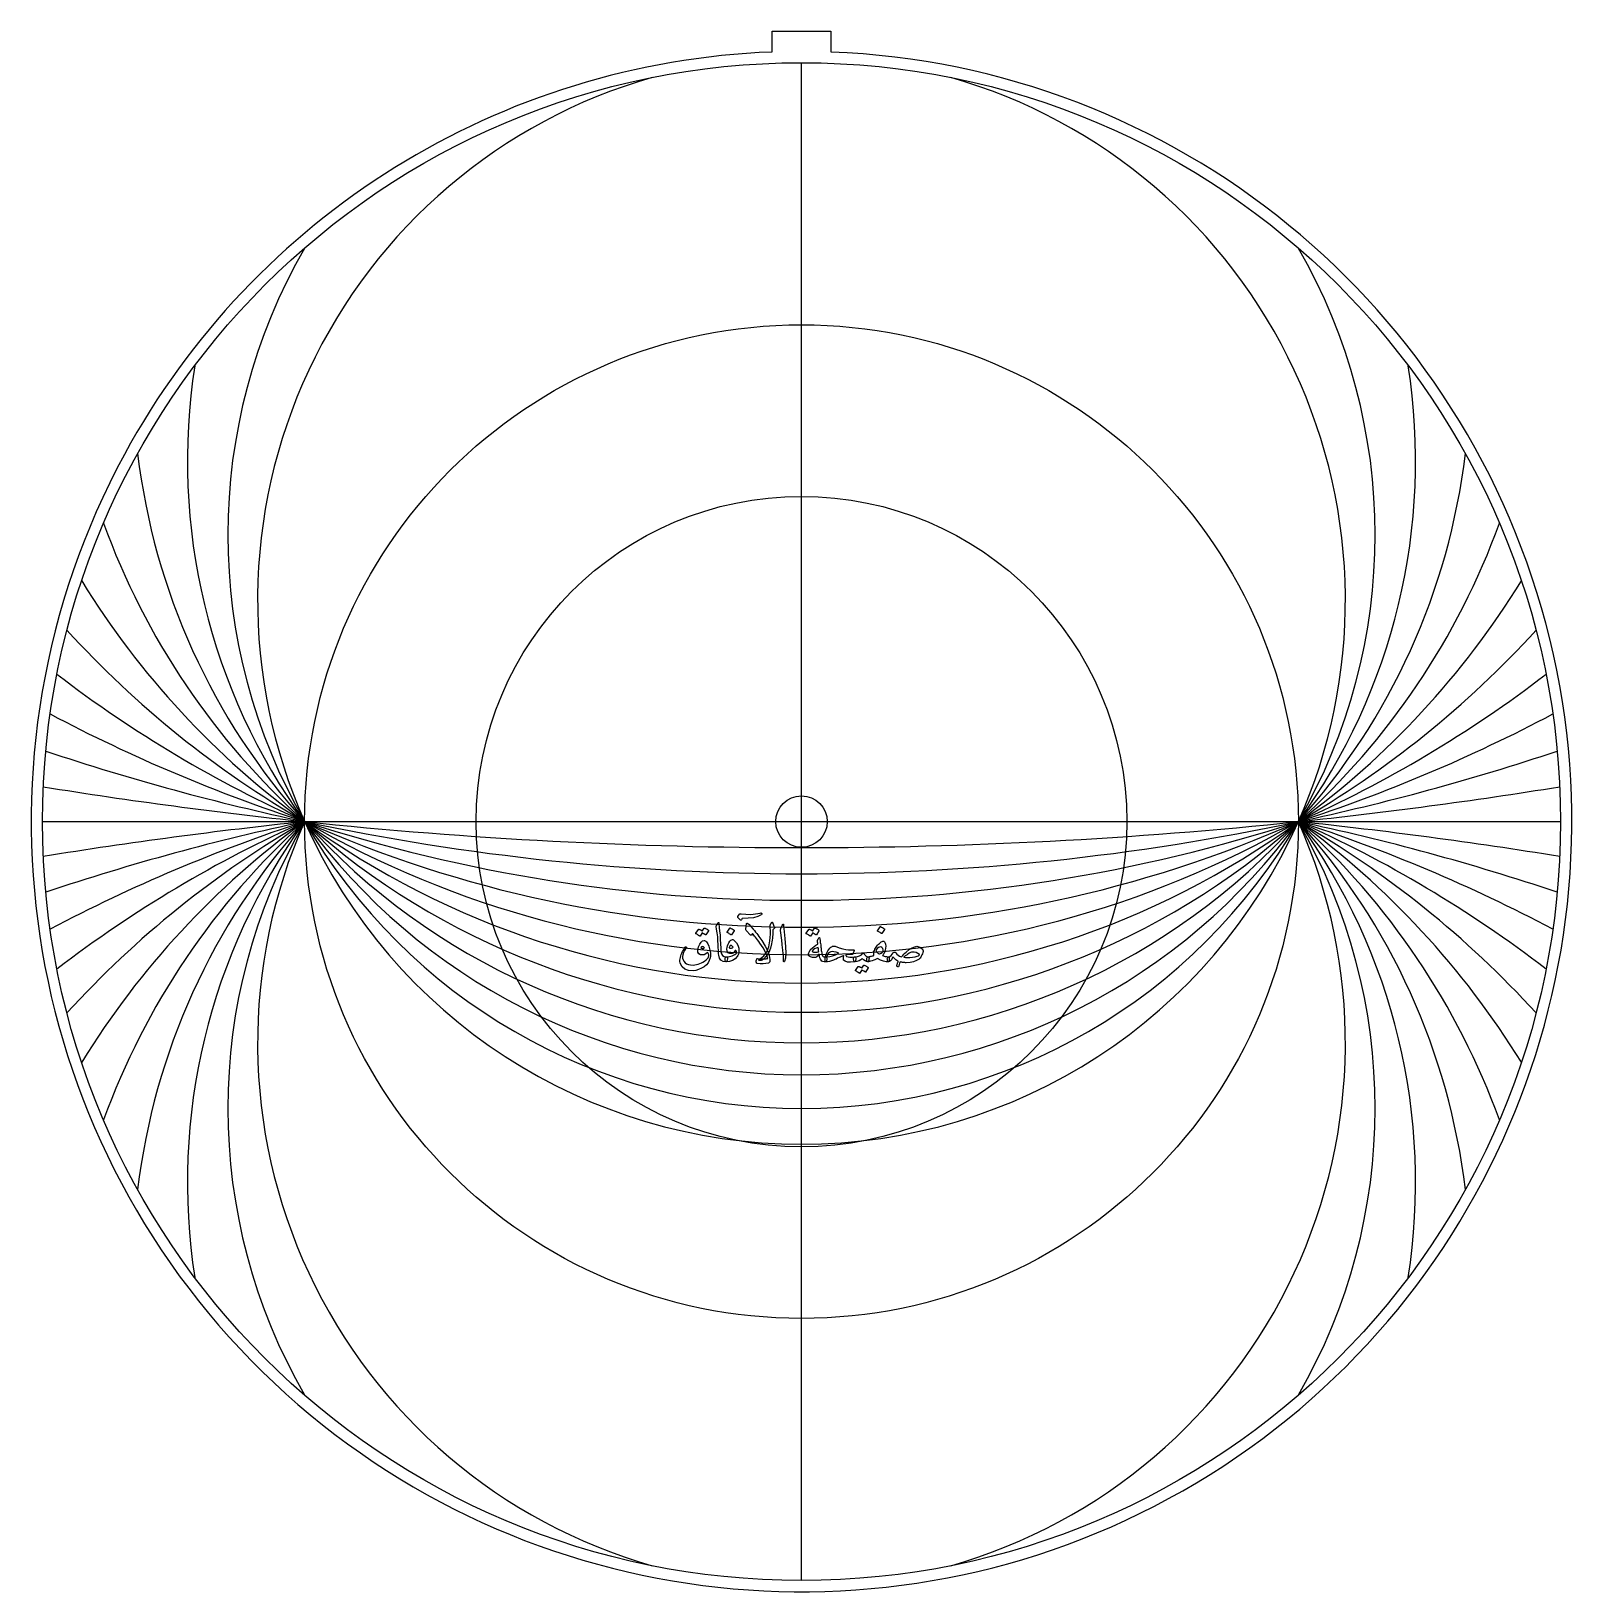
# Model space of a CAD drawing. Header units: millimetres. Extents: x -84 to 84, y -84 to 86.
import ezdxf

# ---------------------------------------------------------------- set-up
doc = ezdxf.new("R2010")
doc.units = ezdxf.units.MM
for name, color, linetype in [('CUT_INNER', 6, 'Continuous'), ('CUT_OUTER', 1, 'Continuous'), ('ENGRAVE', 7, 'Continuous'), ('ENGRAVE_FINE', 8, 'Continuous'), ('TEXT', 5, 'Continuous')]:
    doc.layers.add(name, color=color, linetype=linetype)

msp = doc.modelspace()

# ---------------------------------------------------------------- linework, layer by layer
at = {"layer": 'CUT_INNER'}
msp.add_circle((0, 0), 2.79, dxfattribs=at)
at = {"layer": 'CUT_OUTER'}
for points in [[(-3.2, 85.77), (3.2, 85.77), (3.2, 83.51)], [(-3.2, 83.51), (-3.2, 85.77)]]:
    msp.add_lwpolyline(points, dxfattribs=at)
for start, end in [(151.5232, 87.8037), (92.1956, 151.5236)]:
    msp.add_arc((0, 0), 83.57, start, end, dxfattribs=at)
at = {"layer": 'ENGRAVE'}
for points in [[(0, -82.35), (0, 82.35)], [(-82.35, 0), (82.35, 0)]]:
    msp.add_lwpolyline(points, dxfattribs=at)
for radius in [82.35, 53.91, 35.29]:
    msp.add_circle((0, 0), radius, dxfattribs=at)
at = {"layer": 'ENGRAVE_FINE'}
for centre, radius, start, end in [((0, 24), 59.01, 105.9216, 204), ((0, 24), 59.01, 105.9216, 204), ((0, 24), 59.01, 336, 74.0784), ((0, 24), 59.01, 336, 74.0784), ((0, 31.12), 62.24, 149.9773, 210), ((0, 31.12), 62.24, 149.9773, 210), ((0, 31.12), 62.24, 330, 30.0227), ((0, 31.12), 62.24, 330, 30.0227), ((0, 39.16), 66.63, 171.094, 216), ((0, 39.16), 66.63, 171.094, 216), ((0, 39.16), 66.63, 324, 8.906), ((0, 39.16), 66.63, 324, 8.906), ((0, 48.54), 72.54, 186.8177, 222), ((0, 48.54), 72.54, 186.8177, 222), ((0, 48.54), 72.54, 318, 353.1823), ((0, 48.54), 72.54, 318, 353.1823), ((0, 59.87), 80.56, 199.959, 228), ((0, 59.87), 80.56, 199.959, 228), ((0, 59.87), 80.56, 312, 340.041), ((0, 59.87), 80.56, 312, 340.041), ((0, 74.19), 91.71, 211.6156, 234), ((0, 74.19), 91.71, 211.6156, 234), ((0, 74.19), 91.71, 306, 328.3844), ((0, 74.19), 91.71, 306, 328.3844), ((0, 93.37), 107.81, 222.3385, 240), ((0, 93.37), 107.81, 222.3385, 240), ((0, 93.37), 107.81, 300, 317.6615), ((0, 93.37), 107.81, 300, 317.6615), ((0, 121.07), 132.53, 232.4458, 246), ((0, 121.07), 132.53, 232.4458, 246), ((0, 121.07), 132.53, 294, 307.5542), ((0, 121.07), 132.53, 294, 307.5542), ((0, 165.9), 174.44, 242.1405, 252), ((0, 165.9), 174.44, 242.1405, 252), ((0, 165.9), 174.44, 288, 297.8595), ((0, 165.9), 174.44, 288, 297.8595), ((0, 253.61), 259.27, 251.5636, 258), ((0, 253.61), 259.27, 251.5636, 258), ((0, 253.61), 259.27, 282, 288.4364), ((0, 253.61), 259.27, 282, 288.4364), ((0, 512.88), 515.7, 260.8211, 264), ((0, 512.88), 515.7, 260.8211, 264), ((0, 512.88), 515.7, 276, 279.1789), ((0, 512.88), 515.7, 276, 279.1789), ((0, -512.88), 515.7, 96, 99.1789), ((0, -253.61), 259.27, 102, 108.4364), ((0, -121.07), 132.53, 114, 127.5542), ((0, -93.37), 107.81, 120, 137.6615), ((0, -59.87), 80.56, 132, 160.041), ((0, -31.12), 62.24, 150, 210.0227), ((0, 512.88), 515.7, 264, 270), ((0, 165.9), 174.44, 252, 270), ((0, 121.07), 132.53, 246, 270), ((0, 74.19), 91.71, 234, 270), ((0, 59.87), 80.56, 228, 270), ((0, 48.54), 72.54, 222, 270), ((0, 39.16), 66.63, 216, 270), ((0, 24), 59.01, 204, 270), ((0, 512.88), 515.7, 270, 276), ((0, 165.9), 174.44, 270, 288), ((0, 121.07), 132.53, 270, 294), ((0, 74.19), 91.71, 270, 306), ((0, 59.87), 80.56, 270, 312), ((0, 48.54), 72.54, 270, 318), ((0, 39.16), 66.63, 270, 324), ((0, 24), 59.01, 270, 336), ((0, -31.12), 62.24, 329.9773, 30), ((0, -512.88), 515.7, 80.8211, 84), ((0, -253.61), 259.27, 71.5636, 78), ((0, -165.9), 174.44, 62.1405, 72), ((0, -121.07), 132.53, 52.4458, 66), ((0, -93.37), 107.81, 42.3385, 60), ((0, -59.87), 80.56, 19.959, 48), ((0, -165.9), 174.44, 108, 117.8595), ((0, -74.19), 91.71, 126, 148.3844), ((0, -48.54), 72.54, 138, 173.1823), ((0, -39.16), 66.63, 144, 188.906), ((0, -24), 59.01, 156, 254.0784), ((0, 253.61), 259.27, 258, 270), ((0, 93.37), 107.81, 240, 270), ((0, 31.12), 62.24, 210, 270), ((0, 253.61), 259.27, 270, 282), ((0, 93.37), 107.81, 270, 300), ((0, 31.12), 62.24, 270, 330), ((0, -24), 59.01, 285.9216, 24), ((0, -74.19), 91.71, 31.6156, 54), ((0, -48.54), 72.54, 6.8177, 42), ((0, -39.16), 66.63, 351.094, 36)]:
    msp.add_arc(centre, radius, start, end, dxfattribs=at)
at = {"layer": 'TEXT'}
for points in [[(-4.47, -9.92), (-4.42, -9.91), (-4.38, -9.92), (-4.35, -9.94), (-4.32, -9.98), (-4.31, -10.02), (-4.32, -10.06), (-4.34, -10.1), (-4.38, -10.13), (-4.75, -10.31), (-5.21, -10.43), (-5.78, -10.49), (-6.44, -10.5), (-6.46, -10.55), (-6.49, -10.6), (-6.52, -10.64), (-6.54, -10.68), (-6.57, -10.7), (-6.59, -10.71), (-6.61, -10.71), (-6.63, -10.7), (-6.9, -10.42), (-6.92, -10.37), (-6.9, -10.29), (-6.83, -10.18), (-6.72, -10.04), (-6.69, -10.02), (-6.65, -10.01), (-6.61, -10), (-6.56, -10.01), (-6.03, -10.06), (-5.51, -10.07), (-4.99, -10.02), (-4.47, -9.92)], [(-10.56, -11.56), (-10.56, -11.56), (-10.55, -11.55), (-10.53, -11.55), (-10.52, -11.55), (-10.46, -11.57), (-10.4, -11.6), (-10.35, -11.62), (-10.3, -11.65), (-10.24, -11.68), (-10.19, -11.72), (-10.15, -11.75), (-10.1, -11.79), (-10.09, -11.81), (-10.08, -11.82), (-10.09, -11.83), (-10.09, -11.85), (-10.37, -12.3), (-10.38, -12.3), (-10.39, -12.3), (-10.41, -12.3), (-10.43, -12.28), (-10.44, -12.27), (-10.46, -12.26), (-10.49, -12.24), (-10.53, -12.22), (-10.57, -12.19), (-10.63, -12.16), (-10.69, -12.12), (-10.76, -12.08), (-10.99, -12.43), (-11, -12.44), (-11.01, -12.44), (-11.03, -12.43), (-11.05, -12.42), (-11.06, -12.41), (-11.09, -12.39), (-11.13, -12.37), (-11.17, -12.34), (-11.23, -12.3), (-11.29, -12.26), (-11.37, -12.21), (-11.46, -12.16), (-11.47, -12.15), (-11.47, -12.14), (-11.47, -12.13), (-11.47, -12.12), (-11.18, -11.69), (-11.17, -11.69), (-11.16, -11.68), (-11.15, -11.68), (-11.13, -11.68), (-11.08, -11.7), (-11.03, -11.72), (-10.99, -11.74), (-10.94, -11.76), (-10.9, -11.79), (-10.86, -11.82), (-10.82, -11.85), (-10.78, -11.88)], [(-9.05, -10.96), (-9.04, -10.94), (-9.03, -10.93), (-9.02, -10.93), (-9.01, -10.93), (-9, -10.93), (-8.98, -10.96), (-8.97, -11), (-8.96, -11.05), (-8.92, -11.49), (-8.88, -11.9), (-8.84, -12.27), (-8.82, -12.62), (-8.81, -12.91), (-8.8, -13.17), (-8.78, -13.4), (-8.77, -13.6), (-8.76, -13.77), (-8.76, -13.91), (-8.75, -14.02), (-8.75, -14.1), (-8.69, -14.34), (-8.58, -14.52), (-8.4, -14.63), (-8.16, -14.68), (-8.09, -14.7), (-8.04, -14.74), (-8.03, -14.8), (-8.03, -14.89), (-8.06, -15.03), (-8.09, -15.13), (-8.12, -15.19), (-8.16, -15.21), (-8.5, -15.17), (-8.75, -15.03), (-8.91, -14.81), (-8.98, -14.49), (-8.99, -14.34), (-9, -14.19), (-9.01, -14.04), (-9.02, -13.89), (-9.03, -13.73), (-9.03, -13.58), (-9.04, -13.43), (-9.05, -13.28), (-9.06, -12.98), (-9.07, -12.72), (-9.09, -12.49), (-9.12, -12.28), (-9.15, -12.08), (-9.18, -11.87), (-9.22, -11.65), (-9.26, -11.42), (-9.26, -11.37), (-9.26, -11.34), (-9.26, -11.3), (-9.24, -11.27)], [(-7.79, -11.55), (-7.78, -11.54), (-7.77, -11.54), (-7.76, -11.54), (-7.74, -11.54), (-7.63, -11.59), (-7.52, -11.64), (-7.42, -11.71), (-7.32, -11.79), (-7.31, -11.8), (-7.31, -11.81), (-7.31, -11.82), (-7.32, -11.84), (-7.59, -12.28), (-7.6, -12.3), (-7.62, -12.3), (-7.63, -12.29), (-7.65, -12.28), (-7.67, -12.27), (-7.7, -12.25), (-7.73, -12.23), (-7.78, -12.2), (-7.83, -12.16), (-7.9, -12.12), (-7.98, -12.07), (-8.07, -12.02), (-8.08, -12.01), (-8.08, -12), (-8.08, -11.99), (-8.08, -11.98)], [(-4.77, -14.86), (-4.56, -14.88), (-4.38, -14.89), (-4.22, -14.9), (-4.07, -14.9), (-3.94, -14.89), (-3.84, -14.88), (-3.75, -14.87), (-3.67, -14.85), (-3.75, -14.53), (-3.91, -14.15), (-4.17, -13.71), (-4.51, -13.2), (-4.64, -13.01), (-4.77, -12.84), (-4.88, -12.69), (-4.99, -12.55), (-5.09, -12.42), (-5.18, -12.32), (-5.26, -12.23), (-5.33, -12.15), (-5.42, -12.31), (-5.46, -12.33), (-5.5, -12.33), (-5.53, -12.31), (-5.56, -12.28), (-5.97, -11.85), (-6.01, -11.8), (-6.03, -11.74), (-6.04, -11.68), (-6.04, -11.62), (-5.96, -11.1), (-5.95, -11.07), (-5.94, -11.04), (-5.92, -11.03), (-5.91, -11.02), (-5.82, -11.06), (-5.68, -11.18), (-5.49, -11.38), (-5.25, -11.66), (-5.11, -11.83), (-4.98, -11.99), (-4.86, -12.14), (-4.74, -12.3), (-4.63, -12.45), (-4.52, -12.61), (-4.41, -12.76), (-4.31, -12.9), (-3.94, -13.51), (-3.67, -14.06), (-3.5, -14.54), (-3.42, -14.96), (-3.42, -15.11), (-3.45, -15.23), (-3.51, -15.3), (-3.59, -15.35), (-3.87, -15.4), (-4.17, -15.43), (-4.48, -15.42), (-4.8, -15.38), (-4.83, -15.38), (-4.85, -15.37), (-4.87, -15.36), (-4.88, -15.34), (-4.92, -15.22), (-4.92, -15.11), (-4.9, -15), (-4.85, -14.91), (-4.83, -14.88), (-4.81, -14.87), (-4.79, -14.86), (-4.77, -14.86)], [(-4.07, -14.89), (-4.16, -14.97), (-4.26, -15.03), (-4.37, -15.06), (-4.49, -15.08), (-4.56, -15.07), (-4.6, -15.06), (-4.63, -15.04), (-4.64, -15.02), (-4.63, -14.98), (-4.61, -14.95), (-4.56, -14.91), (-4.5, -14.88), (-4.07, -14.56), (-3.75, -14.12), (-3.53, -13.58), (-3.42, -12.93), (-3.39, -12.57), (-3.38, -12.21), (-3.38, -11.85), (-3.4, -11.49), (-3.4, -11.38), (-3.4, -11.3), (-3.39, -11.24), (-3.38, -11.2), (-3.35, -11.14), (-3.32, -11.1), (-3.3, -11.06), (-3.28, -11.02), (-3.26, -10.99), (-3.25, -10.97), (-3.24, -10.95), (-3.23, -10.94), (-3.22, -10.92), (-3.2, -10.91), (-3.19, -10.91), (-3.17, -10.91), (-3.15, -10.92), (-3.14, -10.93), (-3.13, -10.94), (-3.13, -10.95), (-3.08, -11.11), (-3.04, -11.23), (-2.99, -11.33), (-2.95, -11.39), (-2.92, -11.44), (-2.9, -11.48), (-2.91, -11.53), (-2.94, -11.57), (-3.11, -11.74), (-3.11, -11.91), (-3.11, -12.08), (-3.12, -12.27), (-3.13, -12.45), (-3.16, -12.65), (-3.18, -12.85), (-3.22, -13.06), (-3.26, -13.27), (-3.38, -13.75), (-3.56, -14.19), (-3.79, -14.57), (-4.07, -14.89)], [(-2.1, -11.26), (-2.04, -11.15), (-2, -11.11), (-1.96, -11.14), (-1.94, -11.25), (-1.8, -12.69), (-1.72, -13.58), (-1.7, -14.29), (-1.75, -14.82), (-1.86, -15.17), (-1.88, -15.2), (-1.89, -15.22), (-1.91, -15.22), (-1.92, -15.21), (-1.93, -15.19), (-1.94, -15.17), (-1.94, -15.14), (-1.95, -15.11), (-1.95, -14.85), (-1.96, -14.58), (-1.98, -14.29), (-2.02, -13.99), (-2.02, -13.91), (-2.05, -13.7), (-2.09, -13.35), (-2.14, -12.87), (-2.27, -11.8), (-2.27, -11.74), (-2.27, -11.69), (-2.26, -11.64), (-2.25, -11.6)], [(1.42, -11.56), (1.43, -11.56), (1.44, -11.55), (1.45, -11.55), (1.47, -11.55), (1.53, -11.57), (1.58, -11.6), (1.64, -11.62), (1.69, -11.65), (1.74, -11.68), (1.79, -11.72), (1.84, -11.75), (1.89, -11.79), (1.9, -11.81), (1.9, -11.82), (1.9, -11.83), (1.89, -11.85), (1.61, -12.3), (1.6, -12.3), (1.59, -12.3), (1.57, -12.3), (1.56, -12.28), (1.54, -12.27), (1.52, -12.26), (1.49, -12.24), (1.46, -12.22), (1.41, -12.19), (1.35, -12.16), (1.29, -12.12), (1.22, -12.08), (0.99, -12.43), (0.98, -12.44), (0.97, -12.44), (0.95, -12.43), (0.94, -12.42), (0.92, -12.41), (0.89, -12.39), (0.86, -12.37), (0.81, -12.34), (0.76, -12.3), (0.69, -12.26), (0.61, -12.21), (0.52, -12.16), (0.51, -12.15), (0.51, -12.14), (0.51, -12.13), (0.52, -12.12), (0.81, -11.69), (0.81, -11.69), (0.82, -11.68), (0.84, -11.68), (0.85, -11.68), (0.9, -11.7), (0.95, -11.72), (1, -11.74), (1.04, -11.76), (1.09, -11.79), (1.13, -11.82), (1.17, -11.85), (1.21, -11.88)], [(8.52, -11.4), (8.52, -11.4), (8.53, -11.39), (8.55, -11.39), (8.56, -11.39), (8.68, -11.44), (8.79, -11.5), (8.89, -11.56), (8.98, -11.64), (8.99, -11.65), (8.99, -11.66), (8.99, -11.68), (8.99, -11.69), (8.71, -12.14), (8.7, -12.15), (8.69, -12.15), (8.67, -12.14), (8.65, -12.13), (8.63, -12.12), (8.61, -12.1), (8.57, -12.08), (8.53, -12.05), (8.47, -12.01), (8.4, -11.97), (8.33, -11.92), (8.24, -11.87), (8.23, -11.86), (8.22, -11.85), (8.22, -11.84), (8.23, -11.84)], [(-10.56, -12.89), (-10.51, -12.9), (-10.45, -12.94), (-10.38, -12.99), (-10.32, -13.06), (-10.17, -13.27), (-10.06, -13.51), (-9.97, -13.79), (-9.9, -14.1), (-9.88, -14.27), (-9.88, -14.44), (-9.89, -14.61), (-9.91, -14.78), (-10, -15.06), (-10.14, -15.32), (-10.32, -15.54), (-10.55, -15.74), (-10.86, -15.92), (-11.16, -16.06), (-11.46, -16.15), (-11.76, -16.18), (-12.26, -16.15), (-12.65, -16.01), (-12.95, -15.77), (-13.14, -15.42), (-13.17, -15.31), (-13.19, -15.18), (-13.19, -15.05), (-13.17, -14.9), (-13.14, -14.74), (-13.1, -14.58), (-13.04, -14.42), (-12.98, -14.26), (-12.9, -14.1), (-12.82, -13.94), (-12.72, -13.77), (-12.62, -13.61), (-12.6, -13.6), (-12.59, -13.58), (-12.57, -13.58), (-12.55, -13.58), (-12.53, -13.59), (-12.52, -13.6), (-12.51, -13.61), (-12.5, -13.62), (-12.49, -13.63), (-12.49, -13.65), (-12.5, -13.67), (-12.51, -13.7), (-12.69, -13.97), (-12.81, -14.22), (-12.89, -14.44), (-12.91, -14.65), (-12.9, -14.83), (-12.85, -15.01), (-12.76, -15.16), (-12.63, -15.31), (-12.46, -15.43), (-12.26, -15.51), (-12.03, -15.55), (-11.76, -15.56), (-11.57, -15.54), (-11.39, -15.51), (-11.21, -15.47), (-11.03, -15.41), (-10.86, -15.33), (-10.69, -15.24), (-10.52, -15.13), (-10.36, -15.01), (-10.23, -14.9), (-10.14, -14.79), (-10.08, -14.68), (-10.05, -14.57), (-10.05, -14.47), (-10.08, -14.37), (-10.13, -14.28), (-10.2, -14.19), (-10.38, -14.35), (-10.57, -14.44), (-10.75, -14.47), (-10.95, -14.44), (-11.14, -14.33), (-11.25, -14.15), (-11.26, -13.9), (-11.17, -13.59), (-11.04, -13.28), (-10.89, -13.07), (-10.73, -12.94), (-10.56, -12.89)], [(-7.48, -12.8), (-7.44, -12.8), (-7.39, -12.82), (-7.34, -12.85), (-7.29, -12.89), (-7.06, -13.14), (-6.9, -13.41), (-6.81, -13.72), (-6.79, -14.06), (-6.8, -14.24), (-6.84, -14.39), (-6.9, -14.53), (-6.97, -14.65), (-7.21, -14.9), (-7.48, -15.07), (-7.8, -15.18), (-8.16, -15.21), (-8.19, -15.2), (-8.22, -15.18), (-8.25, -15.14), (-8.27, -15.08), (-8.28, -15.04), (-8.28, -15.01), (-8.28, -14.98), (-8.28, -14.94), (-8.28, -14.91), (-8.28, -14.87), (-8.27, -14.84), (-8.27, -14.81), (-8.25, -14.76), (-8.23, -14.72), (-8.2, -14.69), (-8.16, -14.68), (-7.81, -14.63), (-7.51, -14.55), (-7.25, -14.42), (-7.05, -14.26), (-7.06, -14.17), (-7.07, -14.11), (-7.08, -14.06), (-7.1, -14.03), (-7.12, -14), (-7.14, -13.98), (-7.15, -13.97), (-7.17, -13.97), (-7.18, -13.98), (-7.19, -13.98), (-7.19, -13.99), (-7.2, -14), (-7.26, -14.11), (-7.33, -14.2), (-7.41, -14.27), (-7.51, -14.3), (-7.79, -14.32), (-7.98, -14.25), (-8.08, -14.07), (-8.1, -13.8), (-8.08, -13.65), (-8.03, -13.48), (-7.96, -13.31), (-7.87, -13.14), (-7.77, -12.99), (-7.67, -12.88), (-7.57, -12.82), (-7.48, -12.8)], [(-7.67, -13.44), (-7.73, -13.45), (-7.78, -13.5), (-7.81, -13.57), (-7.83, -13.67), (-7.83, -13.68), (-7.83, -13.69), (-7.83, -13.7), (-7.82, -13.7), (-7.77, -13.72), (-7.71, -13.72), (-7.64, -13.72), (-7.58, -13.72), (-7.53, -13.71), (-7.48, -13.69), (-7.45, -13.67), (-7.42, -13.64), (-7.49, -13.55), (-7.55, -13.48), (-7.61, -13.44), (-7.67, -13.44)], [(1.89, -12.62), (1.93, -12.58), (1.95, -12.58), (1.97, -12.61), (1.99, -12.67), (1.99, -12.7), (2, -12.76), (2.01, -12.82), (2.02, -12.9), (2.03, -12.99), (2.04, -13.1), (2.06, -13.22), (2.08, -13.36), (2.09, -13.5), (2.11, -13.63), (2.12, -13.73), (2.13, -13.83), (2.14, -13.91), (2.15, -13.97), (2.15, -14.02), (2.16, -14.06), (2.19, -14.27), (2.23, -14.44), (2.29, -14.56), (2.36, -14.63), (2.41, -14.66), (2.47, -14.67), (2.54, -14.68), (2.62, -14.68), (2.67, -14.69), (2.7, -14.71), (2.73, -14.75), (2.74, -14.8), (2.75, -14.87), (2.75, -14.94), (2.74, -15), (2.72, -15.07), (2.7, -15.13), (2.67, -15.17), (2.65, -15.2), (2.62, -15.21), (2.46, -15.21), (2.33, -15.18), (2.22, -15.13), (2.13, -15.05), (2.05, -14.93), (1.99, -14.77), (1.94, -14.58), (1.9, -14.34), (1.82, -14.49), (1.74, -14.6), (1.65, -14.68), (1.56, -14.73), (1.49, -14.75), (1.41, -14.75), (1.31, -14.75), (1.2, -14.73), (1.09, -14.71), (0.99, -14.68), (0.91, -14.64), (0.85, -14.6), (0.81, -14.56), (0.77, -14.51), (0.76, -14.45), (0.76, -14.4), (0.77, -14.33), (0.8, -14.25), (0.83, -14.17), (0.87, -14.08), (0.92, -13.99), (0.96, -13.92), (0.99, -13.86), (1.02, -13.83), (1.19, -13.68), (1.37, -13.54), (1.56, -13.41), (1.77, -13.29), (1.76, -13.18), (1.75, -13.08), (1.75, -13), (1.75, -12.93), (1.75, -12.88), (1.76, -12.83), (1.78, -12.78), (1.8, -12.74)], [(2.87, -14.01), (2.98, -13.86), (3.08, -13.73), (3.18, -13.63), (3.28, -13.57), (3.37, -13.52), (3.47, -13.5), (3.57, -13.51), (3.67, -13.53), (4.1, -13.68), (4.49, -13.8), (4.82, -13.88), (5.1, -13.92), (5.66, -13.92), (5.69, -13.92), (5.71, -13.94), (5.71, -13.97), (5.71, -14), (5.58, -14.37), (5.57, -14.39), (5.55, -14.4), (5.52, -14.41), (5.48, -14.42), (5.37, -14.41), (5.27, -14.41), (5.17, -14.41), (5.09, -14.42), (5, -14.43), (4.93, -14.44), (4.86, -14.46), (4.8, -14.47), (4.82, -14.53), (4.84, -14.58), (4.87, -14.62), (4.91, -14.64), (5.07, -14.69), (5.26, -14.71), (5.5, -14.71), (5.78, -14.68), (5.85, -14.7), (5.89, -14.77), (5.9, -14.9), (5.86, -15.08), (5.85, -15.13), (5.83, -15.17), (5.81, -15.2), (5.78, -15.21), (5.33, -15.26), (4.98, -15.24), (4.72, -15.16), (4.57, -15.02), (4.55, -14.95), (4.54, -14.85), (4.56, -14.71), (4.59, -14.53), (4.56, -14.55), (4.51, -14.56), (4.46, -14.59), (4.41, -14.61), (4.34, -14.64), (4.27, -14.67), (4.18, -14.71), (4.09, -14.75), (3.92, -14.83), (3.75, -14.91), (3.61, -14.97), (3.48, -15.02), (3.24, -15.11), (3.02, -15.17), (2.81, -15.2), (2.62, -15.21), (2.57, -15.08), (2.55, -14.94), (2.56, -14.8), (2.6, -14.64), (2.64, -14.49), (2.7, -14.34), (2.78, -14.18), (2.87, -14.01)], [(8.88, -12.97), (8.89, -12.98), (8.9, -12.98), (8.9, -12.98), (8.91, -12.98), (8.92, -12.98), (8.92, -12.98), (8.93, -12.98), (8.93, -12.99), (9, -13.04), (9.05, -13.11), (9.09, -13.2), (9.12, -13.31), (9.14, -13.53), (9.13, -13.75), (9.09, -13.95), (9.02, -14.16), (9, -14.2), (8.97, -14.25), (8.95, -14.3), (8.92, -14.34), (8.9, -14.39), (8.87, -14.44), (8.84, -14.49), (8.8, -14.53), (8.89, -14.56), (8.98, -14.59), (9.07, -14.62), (9.15, -14.64), (9.23, -14.65), (9.3, -14.67), (9.37, -14.68), (9.44, -14.68), (9.47, -14.69), (9.49, -14.72), (9.5, -14.76), (9.51, -14.83), (9.52, -14.99), (9.51, -15.11), (9.49, -15.18), (9.44, -15.21), (9.19, -15.21), (8.9, -15.15), (8.58, -15.04), (8.23, -14.87), (8.11, -14.93), (7.97, -14.98), (7.83, -15.04), (7.67, -15.09), (7.5, -15.15), (7.37, -15.18), (7.28, -15.21), (7.21, -15.21), (7.18, -15.2), (7.15, -15.18), (7.12, -15.14), (7.1, -15.08), (7.1, -15.05), (7.09, -15.02), (7.09, -14.99), (7.09, -14.95), (7.09, -14.92), (7.09, -14.89), (7.1, -14.86), (7.1, -14.82), (7.12, -14.76), (7.15, -14.72), (7.18, -14.69), (7.21, -14.68), (7.3, -14.67), (7.38, -14.65), (7.46, -14.63), (7.54, -14.61), (7.61, -14.59), (7.69, -14.57), (7.76, -14.55), (7.84, -14.53), (7.83, -14.4), (7.83, -14.26), (7.86, -14.11), (7.91, -13.97), (7.96, -13.85), (8.02, -13.73), (8.09, -13.62), (8.16, -13.51), (8.25, -13.41), (8.35, -13.31), (8.45, -13.21), (8.57, -13.12), (8.66, -13.05), (8.74, -13.01), (8.82, -12.98), (8.88, -12.97)], [(12.53, -13.53), (12.62, -13.54), (12.72, -13.58), (12.84, -13.64), (12.97, -13.72), (13.08, -13.82), (13.15, -13.92), (13.19, -14.01), (13.19, -14.11), (13.17, -14.21), (13.13, -14.33), (13.07, -14.45), (13, -14.59), (12.93, -14.71), (12.87, -14.81), (12.82, -14.87), (12.78, -14.91), (12.49, -15.08), (12.16, -15.21), (11.79, -15.28), (11.37, -15.31), (11.28, -15.31), (11.2, -15.3), (11.11, -15.29), (11.03, -15.28), (10.95, -15.27), (10.87, -15.26), (10.79, -15.24), (10.71, -15.22), (10.68, -15.27), (10.65, -15.37), (10.6, -15.51), (10.55, -15.7), (10.54, -15.74), (10.51, -15.76), (10.48, -15.77), (10.43, -15.76), (10.4, -15.73), (10.37, -15.71), (10.35, -15.67), (10.35, -15.63), (10.36, -15.57), (10.37, -15.51), (10.39, -15.46), (10.4, -15.4), (10.42, -15.33), (10.45, -15.27), (10.47, -15.2), (10.5, -15.14), (10.35, -15.07), (10.22, -14.99), (10.11, -14.89), (10.01, -14.79), (9.99, -14.76), (9.96, -14.74), (9.94, -14.72), (9.91, -14.72), (9.9, -14.72), (9.88, -14.74), (9.86, -14.76), (9.84, -14.8), (9.76, -14.98), (9.66, -15.11), (9.56, -15.19), (9.44, -15.21), (9.43, -15.21), (9.41, -15.2), (9.39, -15.18), (9.38, -15.15), (9.34, -15.04), (9.32, -14.95), (9.31, -14.88), (9.32, -14.82), (9.35, -14.76), (9.38, -14.72), (9.41, -14.7), (9.44, -14.68), (9.59, -14.63), (9.72, -14.53), (9.85, -14.4), (9.96, -14.23), (9.98, -14.19), (10.01, -14.17), (10.04, -14.15), (10.08, -14.15), (10.12, -14.16), (10.16, -14.17), (10.19, -14.2), (10.22, -14.24), (10.33, -14.38), (10.47, -14.49), (10.64, -14.59), (10.85, -14.66), (10.98, -14.53), (11.1, -14.4), (11.22, -14.28), (11.34, -14.17), (11.69, -13.89), (12, -13.69), (12.28, -13.57), (12.53, -13.53)], [(-10.53, -13.7), (-10.59, -13.64), (-10.65, -13.59), (-10.71, -13.57), (-10.76, -13.56), (-10.8, -13.57), (-10.85, -13.59), (-10.89, -13.63), (-10.93, -13.68), (-10.89, -13.72), (-10.84, -13.75), (-10.79, -13.77), (-10.73, -13.78), (-10.68, -13.78), (-10.63, -13.76), (-10.58, -13.74), (-10.53, -13.7)], [(1.81, -13.65), (1.6, -13.73), (1.41, -13.82), (1.26, -13.93), (1.15, -14.05), (1.14, -14.07), (1.14, -14.08), (1.15, -14.1), (1.17, -14.11), (1.23, -14.13), (1.29, -14.15), (1.37, -14.17), (1.44, -14.18), (1.53, -14.18), (1.61, -14.17), (1.71, -14.16), (1.8, -14.14), (1.82, -14.14), (1.83, -14.13), (1.85, -14.12), (1.87, -14.1), (1.86, -14.05), (1.86, -14), (1.85, -13.95), (1.85, -13.9), (1.84, -13.84), (1.83, -13.78), (1.82, -13.72), (1.81, -13.65)], [(4.05, -14.29), (3.76, -14.18), (3.52, -14.12), (3.32, -14.1), (3.17, -14.12), (3.04, -14.19), (2.93, -14.29), (2.82, -14.44), (2.72, -14.63), (2.74, -14.65), (2.76, -14.66), (2.79, -14.66), (2.82, -14.66), (3.07, -14.63), (3.36, -14.56), (3.68, -14.44), (4.05, -14.29)], [(7.21, -14.68), (7.26, -14.7), (7.29, -14.71), (7.31, -14.73), (7.32, -14.75), (7.33, -14.77), (7.33, -14.8), (7.33, -14.84), (7.32, -14.89), (7.3, -15.03), (7.27, -15.13), (7.24, -15.19), (7.21, -15.21), (7.05, -15.19), (6.89, -15.12), (6.73, -15.01), (6.57, -14.85), (6.42, -15), (6.24, -15.1), (6.02, -15.18), (5.77, -15.21), (5.74, -15.21), (5.72, -15.19), (5.71, -15.16), (5.69, -15.12), (5.65, -14.88), (5.64, -14.85), (5.64, -14.82), (5.65, -14.79), (5.67, -14.75), (5.69, -14.73), (5.71, -14.7), (5.74, -14.69), (5.77, -14.68), (6.07, -14.64), (6.31, -14.56), (6.51, -14.44), (6.64, -14.29), (6.66, -14.27), (6.68, -14.26), (6.7, -14.25), (6.73, -14.24), (6.75, -14.25), (6.77, -14.26), (6.78, -14.27), (6.78, -14.3), (6.78, -14.32), (6.78, -14.34), (6.79, -14.35), (6.79, -14.37), (6.89, -14.49), (6.99, -14.58), (7.1, -14.64), (7.21, -14.68)], [(8.62, -13.6), (8.48, -13.61), (8.35, -13.66), (8.22, -13.76), (8.1, -13.9), (8.08, -13.95), (8.09, -14.01), (8.11, -14.08), (8.17, -14.16), (8.24, -14.24), (8.31, -14.29), (8.39, -14.33), (8.47, -14.34), (8.56, -14.32), (8.65, -14.28), (8.75, -14.21), (8.86, -14.11), (8.85, -13.91), (8.81, -13.76), (8.73, -13.66), (8.62, -13.6)], [(12.79, -14.43), (12.62, -14.3), (12.43, -14.21), (12.24, -14.16), (12.03, -14.16), (11.94, -14.18), (11.83, -14.22), (11.69, -14.29), (11.54, -14.39), (11.46, -14.44), (11.39, -14.49), (11.32, -14.53), (11.26, -14.57), (11.21, -14.62), (11.16, -14.65), (11.12, -14.69), (11.09, -14.72), (11.28, -14.74), (11.5, -14.74), (11.76, -14.73), (12.05, -14.7), (12.32, -14.66), (12.54, -14.61), (12.69, -14.56), (12.78, -14.49), (12.8, -14.47), (12.8, -14.46), (12.8, -14.44), (12.79, -14.43)], [(6.76, -15.59), (6.77, -15.58), (6.78, -15.58), (6.79, -15.58), (6.81, -15.58), (6.87, -15.6), (6.92, -15.62), (6.98, -15.65), (7.03, -15.68), (7.08, -15.71), (7.13, -15.74), (7.18, -15.78), (7.23, -15.82), (7.24, -15.83), (7.24, -15.85), (7.24, -15.86), (7.23, -15.87), (6.95, -16.32), (6.94, -16.33), (6.93, -16.33), (6.92, -16.32), (6.9, -16.31), (6.88, -16.3), (6.86, -16.28), (6.83, -16.27), (6.8, -16.24), (6.75, -16.21), (6.7, -16.18), (6.63, -16.15), (6.56, -16.1), (6.34, -16.45), (6.33, -16.46), (6.31, -16.47), (6.3, -16.46), (6.28, -16.45), (6.26, -16.43), (6.24, -16.42), (6.2, -16.39), (6.15, -16.36), (6.1, -16.33), (6.03, -16.29), (5.95, -16.24), (5.86, -16.19), (5.86, -16.18), (5.85, -16.17), (5.85, -16.16), (5.86, -16.15), (6.15, -15.72), (6.16, -15.71), (6.17, -15.71), (6.18, -15.71), (6.2, -15.71), (6.24, -15.72), (6.29, -15.74), (6.34, -15.76), (6.38, -15.79), (6.43, -15.81), (6.47, -15.84), (6.51, -15.87), (6.55, -15.9)]]:
    msp.add_lwpolyline(points, close=True, dxfattribs=at)

doc.saveas('drawing.dxf')
